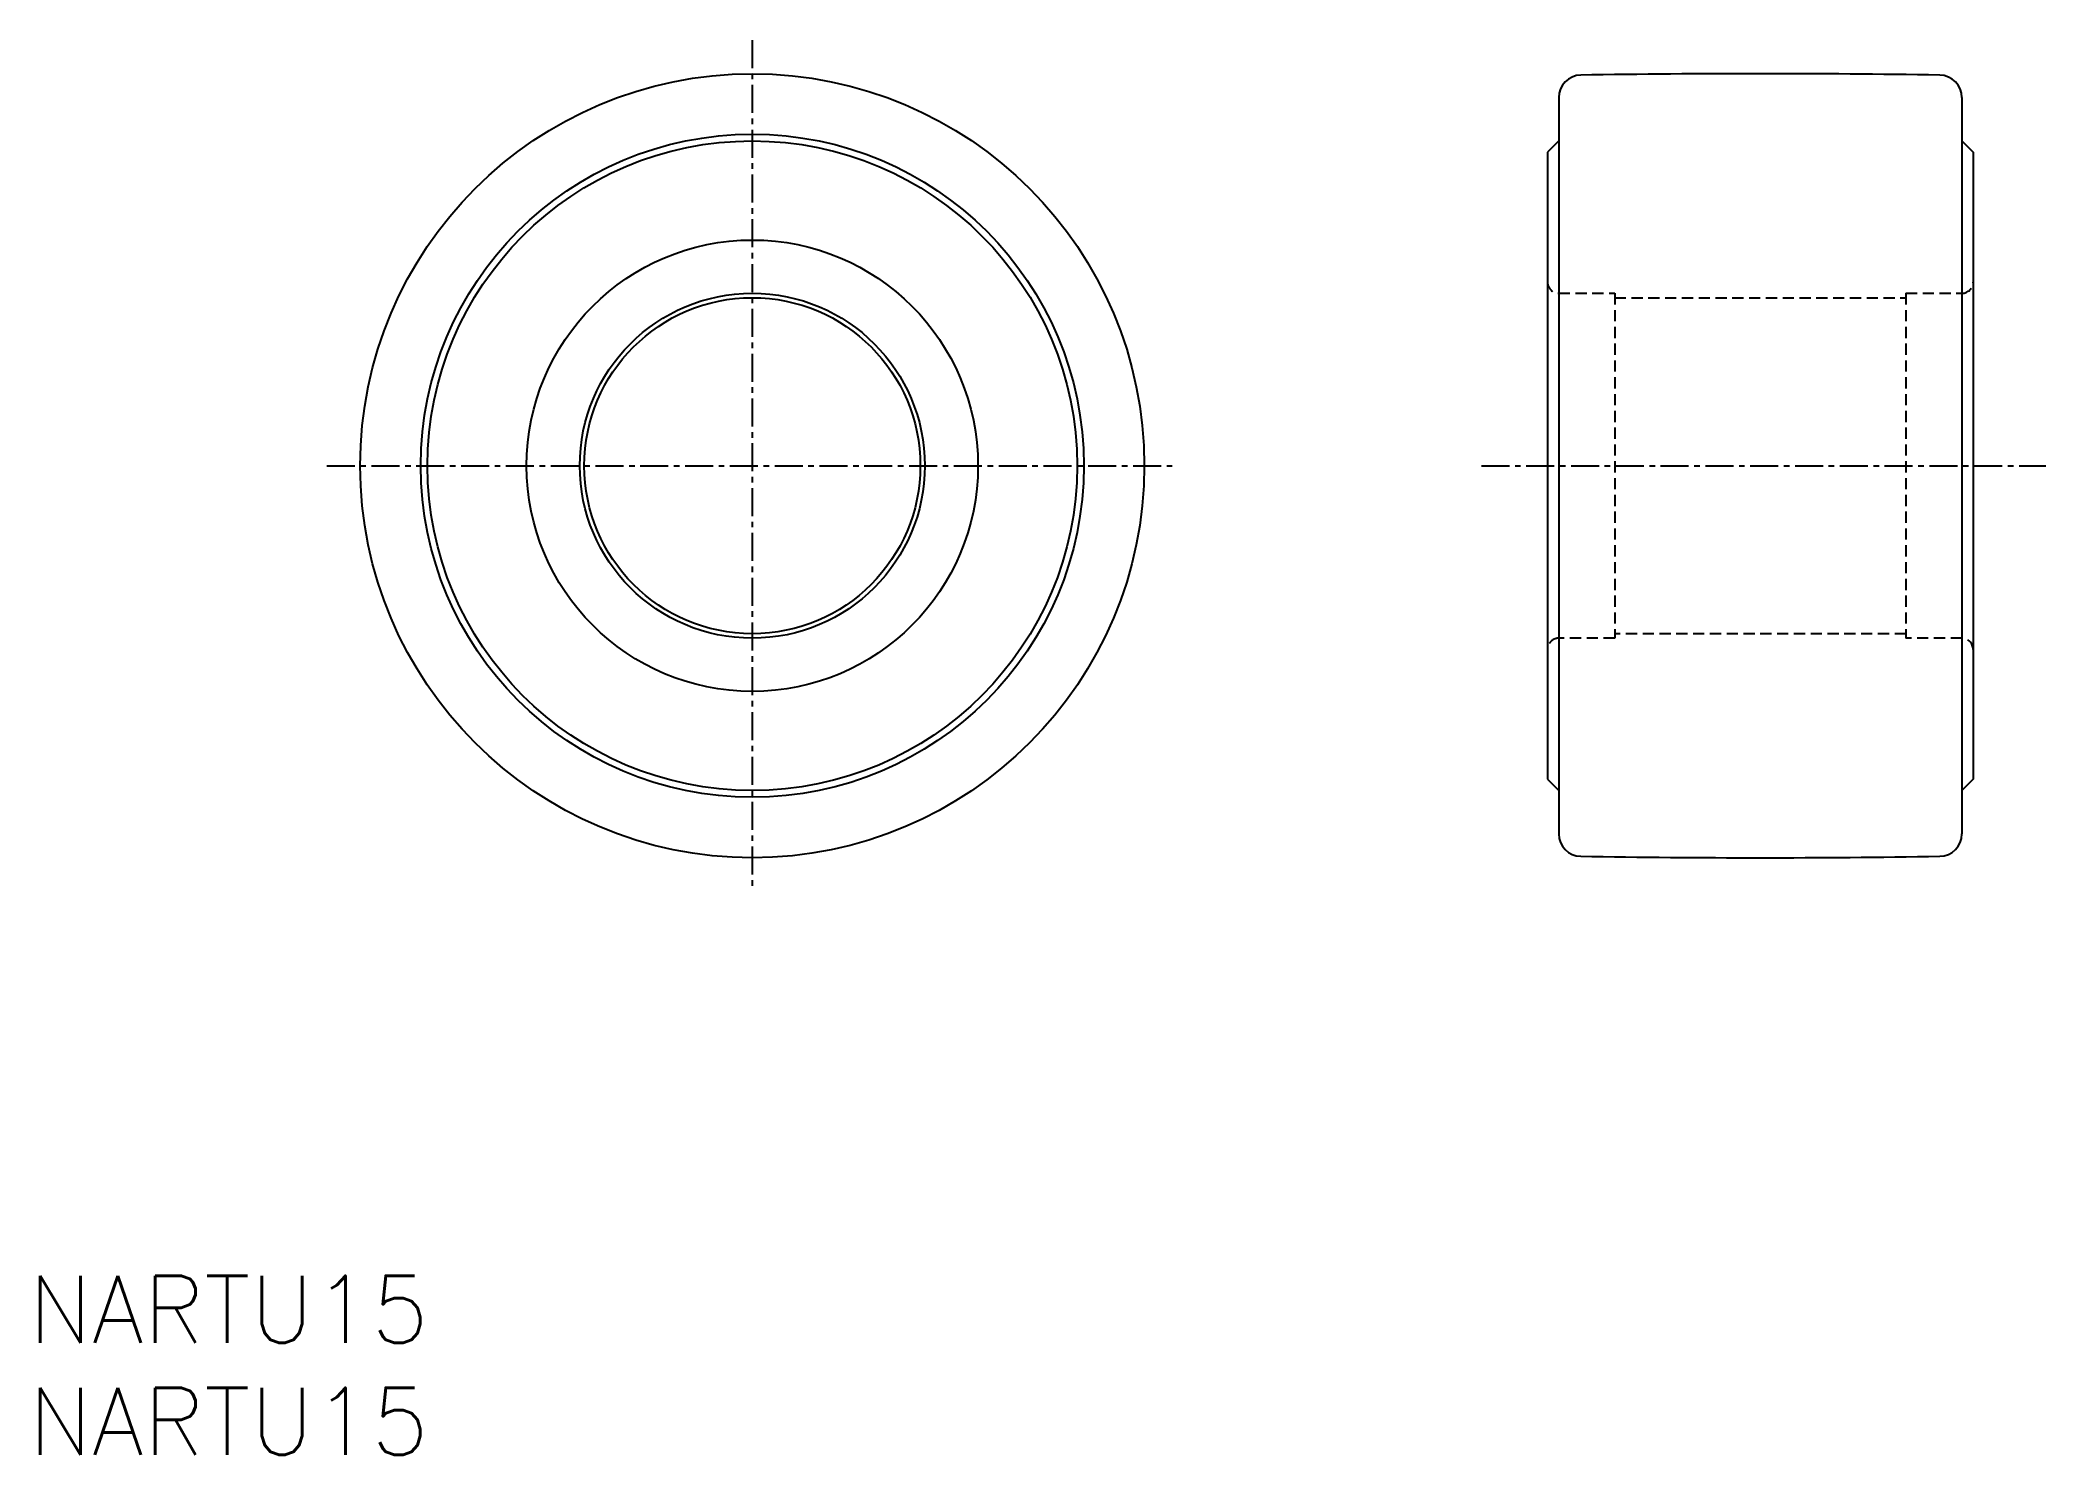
# Model space of a CAD drawing. Extents: x 45.3 to 134.8, y 37.3 to 100.5.
import ezdxf
from ezdxf.enums import TextEntityAlignment as Align

# ---------------------------------------------------------------- set-up
doc = ezdxf.new("R2010")
doc.units = 0
doc.linetypes.add('CENTER', pattern=[2, 1.25, -0.25, 0.25, -0.25])
doc.linetypes.add('DASHED', pattern=[0.75, 0.5, -0.25])
doc.layers.get('0').update_dxf_attribs({"linetype": 'CONTINUOUS'})
doc.layers.add('CENTER', color=1, linetype='CENTER')
doc.styles.get("Standard").update_dxf_attribs({"font": 'txt.shx', "bigfont": 'extfont.shx'})

msp = doc.modelspace()

# ---------------------------------------------------------------- linework, layer by layer
at = {"color": 7, "linetype": 'CONTINUOUS'}
for p, q in [((113.09, 97.889), (113.09, 65.017)), ((131.09, 97.889), (131.09, 65.017)), ((113.09, 95.953), (112.59, 95.453)), ((131.09, 95.953), (131.59, 95.453)), ((112.59, 95.453), (112.59, 67.453)), ((131.59, 95.453), (131.59, 67.453)), ((112.59, 67.453), (113.09, 66.953)), ((131.59, 67.453), (131.09, 66.953))]:
    msp.add_line(p, q, dxfattribs=at)
at = {"color": 3, "linetype": 'DASHED'}
for p, q in [((113.09, 89.153), (115.59, 89.153)), ((115.59, 89.153), (115.59, 73.753)), ((115.59, 88.953), (128.59, 88.953)), ((128.59, 89.153), (128.59, 73.753)), ((128.59, 89.153), (131.09, 89.153)), ((115.59, 73.753), (113.09, 73.753)), ((128.59, 73.953), (115.59, 73.953)), ((131.09, 73.753), (128.59, 73.753))]:
    msp.add_line(p, q, dxfattribs=at)
at = {"color": 7, "linetype": 'CONTINUOUS'}
for radius in [17.5, 14.8, 14.5, 10.075, 7.7, 7.5]:
    msp.add_circle((77.09, 81.453), radius, dxfattribs=at)
for centre, radius, start, end in [((114.09, 97.889), 1, 90.91861, 180.00001), ((122.09, -401.047), 500, 89.08139, 90.91861), ((130.09, 97.889), 1, 0, 89.08139), ((114.09, 65.017), 1, 180.00001, 269.08139), ((130.09, 65.017), 1, 270.91861, 0), ((122.09, 563.953), 500, 269.08139, 270.91861)]:
    msp.add_arc(centre, radius, start, end, dxfattribs=at)
at = {"color": 3, "linetype": 'DASHED'}
for centre, start, end in [((113.09, 89.653), 179.99996, 270), ((131.09, 89.653), 270.00002, 0), ((113.09, 73.253), 89.99998, 180.00002), ((131.09, 73.253), 0, 89.99998)]:
    msp.add_arc(centre, 0.5, start, end, dxfattribs=at)
at = {"layer": 'CENTER', "color": 1, "linetype": 'CENTER'}
for p, q in [((77.09, 100.453), (77.09, 62.453)), ((58.09, 81.453), (96.09, 81.453)), ((109.641, 81.453), (134.84, 81.453))]:
    msp.add_line(p, q, dxfattribs=at)

# ---------------------------------------------------------------- texts
at = {"color": 7, "linetype": 'CONTINUOUS'}
for p in [(44.782, 43.795), (44.782, 38.795)]:
    msp.add_text('NARTU15', height=3, dxfattribs=at).set_placement(p, align=Align.MIDDLE_LEFT)

doc.saveas('drawing.dxf')
